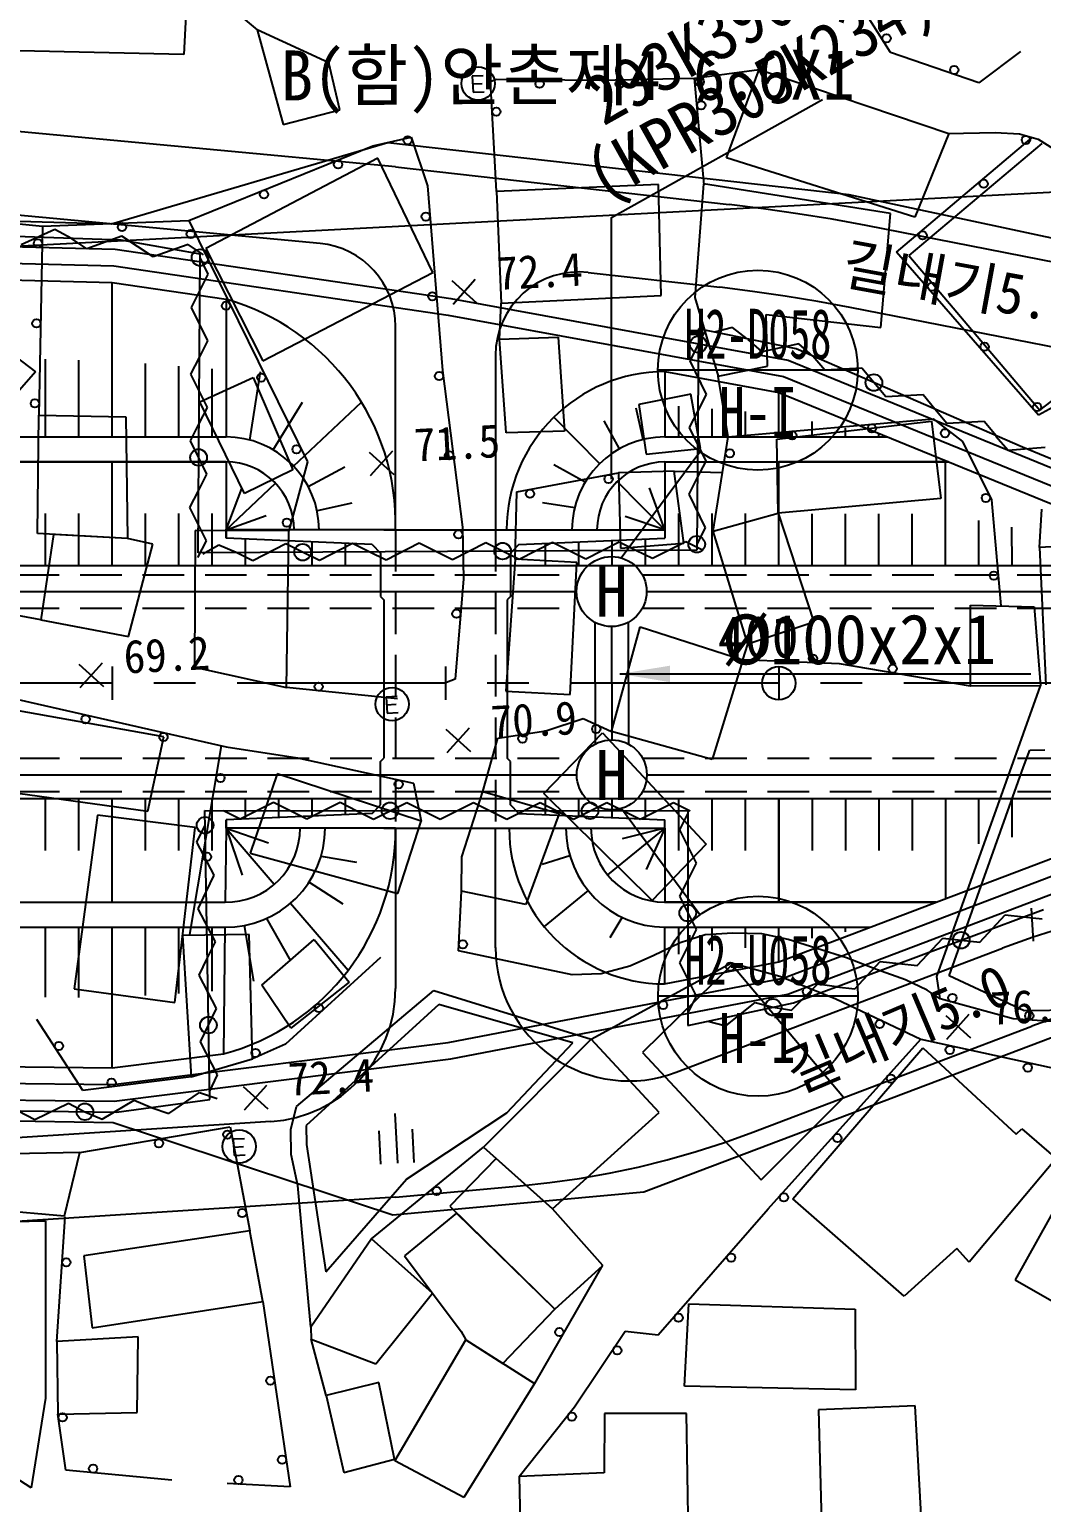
# Model space of a CAD drawing. Header units: millimetres. Extents: x 9574 to 10370, y 1103 to 1809.
# Drawn here: x 10113.5 to 10174.2, y 1423.1 to 1511.5 of the extents above; entities that cross this region are included whole.
import ezdxf
from ezdxf.enums import TextEntityAlignment as Align
from ezdxf.xclip import XClip

# ---------------------------------------------------------------- set-up
doc = ezdxf.new("R2010")
doc.units = ezdxf.units.MM
doc.header["$LTSCALE"] = 10
doc.header["$MEASUREMENT"] = 0
doc.header["$XCLIPFRAME"] = 2
doc.linetypes.add('CENTER', pattern=[2, 1.25, -0.25, 0.25, -0.25])
doc.linetypes.add('HIDDEN', pattern=[0.375, 0.25, -0.125])
for name, color, linetype in [('TN-MANH', 4, 'Continuous'), ('TZ-BASE', 253, 'Continuous'), ('TZ-CABL', 4, 'Continuous')]:
    doc.layers.add(name, color=color, linetype=linetype)
doc.styles.add('GR', font='GulimChe.ttf')
doc.styles.add('HANA', font='GulimChe.ttf')
doc.styles.get("Standard").update_dxf_attribs({"font": 'GulimChe.ttf'})
doc.linetypes.add('ZIGZAG', pattern='A,0.0001,-0.2,[131,ltypeshp.shx,S=0.2,R=0,X=-0.2,Y=0],-0.4,[131,ltypeshp.shx,S=0.2,R=180,X=0.2,Y=0],-0.2', length=0.8001)
doc.dimstyles.get("Standard").update_dxf_attribs({"dimtxt": 0.18, "dimasz": 0.18, "dimexe": 0.18, "dimexo": 0.0625, "dimgap": 0.09, "dimtad": 0, "dimtih": 1, "dimtoh": 1, "dimdec": 4, "dimzin": 0, "dimdsep": 46, "dimtxsty": 'Standard', "dimcen": 0.09, "dimadec": 0, "dimazin": 0, "dimtfac": 1, "dimtdec": 4, "dimtofl": 0, "dimtmove": 0, "dimatfit": 3, "dimfxl": 0, "dimtolj": 1, "dimtzin": 0, "dimarcsym": 0})

# ---------------------------------------------------------------- blocks, each defined once
blk = doc.blocks.new('JD-SDKSDK43SA')
at = {"layer": 'TZ-BASE'}
for p, q in [((506.711, 37.853, 80.776), (502.678, 44.218, 80.776)), ((464.235, 42.963, 73.199), (468.704, 39.207, 73.199)), ((464.518, 42.259, 72.941), (464.292, 37.738, 72.941)), ((280, 17.131), (700, 39.063)), ((468.704, 39.207, 73.199), (470.248, 33.529, 73.199)), ((472.99, 37.233, 73.199), (468.704, 39.207, 73.199)), ((477, 30.985), (409.243, 37.339)), ((464.292, 37.738, 72.941), (454.441, 37.955, 72.941)), ((473.666, 34.413, 73.199), (472.99, 37.233, 73.199)), ((512.003, 36.035, 80.776), (506.711, 37.853, 80.776)), ((514.513, 37.905, 80.776), (512.003, 36.035, 80.776)), ((482.263, 36.463, 72.847), (481.599, 36.428, 72.847)), ((481.599, 36.428, 72.847), (481.65, 35.466, 72.847)), ((482.705, 36.113, 79.732), (483.045, 36.251, 79.732)), ((483.045, 36.251, 79.732), (489.215, 36.195, 79.732)), ((489.215, 36.195, 79.732), (494.951, 36.323, 79.732)), ((494.951, 36.323, 79.732), (498.819, 36.829, 79.732)), ((495.526, 29.911, 77.853), (494.951, 36.323, 77.853)), ((496.872, 31.533, 79.732), (498.819, 36.829, 79.732)), ((498.819, 36.829, 79.732), (510.205, 32.998, 79.732)), ((482.205, 35.978, 72.847), (481.624, 35.947, 72.847)), ((481.65, 35.466, 72.847), (482.313, 35.501, 72.847)), ((483.058, 29.519, 79.732), (482.705, 36.113, 79.732)), ((470.248, 33.529, 73.199), (473.666, 34.413, 73.199)), ((472.467, 26.389), (403.412, 32.863)), ((475.647, 32.254, 72.396), (477.934, 32.764, 72.396)), ((477.934, 32.764, 72.396), (478.912, 29.846, 72.396)), ((507.066, 25.868, 80.002), (515.203, 32.756, 80.002)), ((510.205, 32.998, 79.732), (508.164, 27.979, 79.732)), ((510.148, 32.999, 80.346), (512.983, 33.051, 80.346)), ((512.983, 33.051, 80.346), (514.447, 32.982, 80.346)), ((514.447, 32.982, 80.346), (515.574, 32.645, 80.346)), ((476.537, 32.437), (459.955, 27.546)), ((476.537, 32.437), (459.955, 27.546)), ((464.587, 27.776, 72.396), (475.647, 32.254, 72.396)), ((504.222, 29.318), (476.537, 32.437)), ((504.222, 29.318), (476.537, 32.437)), ((515.789, 32.39, 82.01), (507.815, 25.669, 82.01)), ((515.574, 32.645, 80.346), (519.638, 30.086, 80.346)), ((475.934, 31.505, 76.809), (465.605, 26.098, 76.809)), ((479.229, 24.647, 76.809), (475.934, 31.505, 76.809)), ((477, 30.985), (497.03, 28.728)), ((508.164, 27.979, 79.732), (496.872, 31.533, 79.732)), ((478.912, 29.846, 72.396), (479.824, 18.778, 72.396)), ((492.786, 29.922, 76.186), (483.058, 29.519, 76.186)), ((483.058, 29.519, 76.186), (483.34, 22.819, 76.186)), ((492.938, 23.262, 76.186), (492.786, 29.922, 76.186)), ((495.493, 29.971, 78.249), (494.962, 23.142, 78.249)), ((506.697, 28.198, 78.249), (495.493, 29.971, 78.249)), ((539.335, 21.803), (504.222, 29.318)), ((539.335, 21.803), (504.222, 29.318)), ((446.192, 28.394, 71.394), (455.804, 27.44, 71.394)), ((459.955, 27.546), (439.954, 28.112)), ((459.955, 27.546), (439.954, 28.112)), ((455.804, 27.44, 71.394), (455.589, 16.079, 71.394)), ((455.804, 27.44, 71.952), (464.587, 27.776, 71.952)), ((464.587, 27.776, 71.952), (471.712, 13.28, 71.952)), ((541.378, 20.386), (505.253, 27.462)), ((506.122, 21.347, 78.249), (506.697, 28.198, 78.249)), ((440.112, 26.575), (460.171, 26.044)), ((456.562, 27.234), (454.527, 26.305)), ((457.543, 26.699), (456.562, 27.234)), ((458.475, 26.08), (457.543, 26.699)), ((460.582, 26.828), (458.475, 26.08)), ((461.513, 26.21), (460.582, 26.828)), ((445.504, 26.135, 70.083), (455.393, 18.697, 70.083)), ((460.171, 26.044), (480.324, 23.083)), ((462.445, 25.591), (461.513, 26.21)), ((464.552, 26.339), (462.445, 25.591)), ((465.483, 25.72), (464.552, 26.339)), ((465.605, 26.098, 76.809), (469.026, 19.352, 76.809)), ((515.595, 16.096, 80.002), (507.066, 25.868, 80.002)), ((507.815, 25.669, 82.01), (515.667, 16.393, 82.01)), ((440.055, 25.576), (460.085, 25.046)), ((460.085, 25.046), (480.162, 22.096)), ((465.76, 24.544), (465.267, 25.547)), ((439.999, 24.577), (459.999, 24.048)), ((459.999, 14.778), (459.999, 24.048)), ((459.999, 24.048), (466.829, 23.045)), ((465.253, 23.547), (465.76, 24.544)), ((469.026, 19.352, 76.809), (479.229, 24.647, 76.809)), ((480.376, 24.166, 72.417), (481.862, 22.828, 72.417)), ((480.45, 22.754, 72.417), (481.789, 24.24, 72.417)), ((488.56, 24.651), (496.47, 23.76)), ((464.746, 22.55), (465.253, 23.547)), ((466.829, 23.045), (466.829, 14.778)), ((480.324, 23.083), (500.564, 19.38)), ((483.34, 22.819, 76.186), (492.938, 23.262, 76.186)), ((494.962, 23.142, 78.249), (496.373, 18.429, 78.249)), ((465.732, 20.544), (464.746, 22.55)), ((483.246, 20.646, 75.197), (483.34, 22.819, 75.197)), ((499.325, 19.021, 78.249), (499.244, 22.136, 78.249)), ((499.244, 22.136, 78.249), (506.122, 21.347, 78.249)), ((545.828, 14.42), (504.292, 22.555)), ((477, 9.2), (477, 21.41)), ((480.162, 22.096), (500.281, 18.415)), ((497.226, 21.356), (496.147, 21.064)), ((498.107, 20.668), (497.226, 21.356)), ((465.225, 19.547), (465.732, 20.544)), ((483.246, 20.646, 75.197), (486.769, 20.759, 75.197)), ((483.65, 15.023, 75.197), (483.246, 20.646, 75.197)), ((486.769, 20.759, 75.197), (487.151, 15.136, 75.197)), ((495.168, 20.338), (494.661, 19.341)), ((495.168, 20.338), (495.61, 21.173)), ((499.012, 19.891), (498.165, 20.622)), ((501.196, 20.369), (499.012, 19.891)), ((502.043, 19.638), (501.196, 20.369)), ((523.65, 20.453, 80.002), (515.595, 16.096, 80.002)), ((464.719, 18.551), (465.225, 19.547)), ((483, 19.682), (483, 9.2)), ((502.76, 18.781), (502.043, 19.638)), ((515.667, 16.393, 82.01), (520.389, 19.998, 82.01)), ((455.393, 18.697, 70.083), (451.718, 14.494, 70.083)), ((455.999, 14.778), (455.999, 19.442)), ((457.999, 14.778), (457.999, 19.393)), ((461.999, 14.778), (461.999, 19.185)), ((463.999, 14.778), (463.999, 19.025)), ((465.999, 14.778), (465.999, 18.865)), ((468.87, 18.68), (468.244, 14.596)), ((479.824, 18.778, 72.396), (481.013, 9.372, 72.396)), ((493.169, 18.7), (493.169, 14.78)), ((493.169, 18.7), (499.999, 17.45)), ((494.661, 19.341), (495.646, 17.334)), ((496.373, 18.429, 78.249), (499.325, 19.021, 78.249)), ((500.564, 19.38), (520.452, 11.247)), ((504.993, 18.899), (502.76, 18.781)), ((505.71, 18.041), (504.993, 18.899)), ((465.705, 16.544), (464.719, 18.551)), ((465.263, 16.889, 71.479), (468.451, 18.347, 71.479)), ((468.451, 18.347, 71.479), (470.83, 12.799, 71.479)), ((496.972, 14.795, 78.249), (496.373, 18.429, 78.249)), ((500.281, 18.415), (520.226, 10.259)), ((506.427, 17.183), (505.71, 18.041)), ((467.944, 11.39, 71.479), (465.263, 16.889, 71.479)), ((469.658, 14.008), (471.416, 16.876)), ((470.885, 13.03), (474.956, 16.875)), ((494.725, 17.354, 75.713), (491.602, 16.735, 75.713)), ((495.305, 14.08, 75.713), (494.725, 17.354, 75.713)), ((495.646, 17.334), (495.139, 16.338)), ((499.999, 14.78), (499.999, 17.45)), ((499.999, 14.78), (499.999, 17.45)), ((499.999, 17.45), (520, 9.271)), ((508.66, 17.301), (506.427, 17.183)), ((509.377, 16.443), (508.66, 17.301)), ((455.516, 8.983, 71.394), (455.589, 16.079, 71.394)), ((455.589, 16.079, 71.394), (460.816, 15.978, 71.394)), ((460.816, 15.978, 71.394), (460.919, 8.693, 71.394)), ((465.198, 15.547), (465.705, 16.544)), ((489.255, 13.175), (486.504, 15.968)), ((491.869, 14.626), (491.448, 16.517)), ((491.602, 16.735, 75.713), (492.046, 13.737, 75.713)), ((493.999, 14.78), (493.999, 16.631)), ((495.139, 16.338), (494.631, 15.342)), ((495.999, 14.78), (495.999, 16.471)), ((497.999, 14.78), (497.999, 16.312)), ((510.094, 15.585), (509.377, 16.443)), ((464.691, 14.551), (465.198, 15.547)), ((487.151, 15.136, 75.197), (483.65, 15.023, 75.197)), ((490.446, 14.07), (489.531, 15.74)), ((494.631, 15.342), (495.617, 13.334)), ((496.972, 14.795, 77.767), (509.261, 15.866, 77.767)), ((499.89, 14.65, 77.239), (509.17, 15.73, 77.239)), ((501.999, 14.78), (501.999, 15.712)), ((503.999, 14.78), (503.999, 15.309)), ((509.17, 15.73, 77.239), (509.721, 11.079, 77.239)), ((509.261, 15.866, 77.767), (511.036, 14.515, 77.767)), ((512.327, 15.703), (510.094, 15.585)), ((513.044, 14.845), (512.327, 15.703)), ((430.006, 14.777), (466.829, 14.778)), ((465.677, 12.544), (464.691, 14.551)), ((493.169, 14.78), (506.529, 14.78)), ((496.065, 9.119, 77.767), (496.972, 14.795, 77.767)), ((499.962, 10.203, 77.239), (499.89, 14.65, 77.239)), ((505.999, 14.78), (505.999, 14.997)), ((511.036, 14.515, 77.767), (512.76, 11.013, 77.767)), ((513.765, 13.966), (513.027, 14.805)), ((466.829, 13.278), (430.009, 13.277)), ((430.009, 13.277), (466.829, 13.278)), ((460, 7.069), (459.999, 13.278)), ((466.829, 13.278), (466.83, 9.2)), ((471.712, 13.28, 71.952), (470.603, 9.138, 71.952)), ((475.42, 13.871, 71.493), (476.906, 12.532, 71.493)), ((475.494, 12.459, 71.493), (476.833, 13.945, 71.493)), ((492.046, 13.737, 75.713), (495.305, 14.08, 75.713)), ((493.169, 13.28), (499.999, 13.28)), ((493.169, 13.28), (493.17, 9.2)), ((495.617, 13.334), (495.109, 12.338)), ((500, 7.071), (499.999, 13.28)), ((500, 7.07), (499.999, 13.28)), ((510.196, 13.28), (499.999, 13.28)), ((499.999, 13.28), (510.196, 13.28)), ((510, 7.07), (509.999, 13.28)), ((515.995, 14.14), (513.765, 13.966)), ((465.17, 11.547), (465.677, 12.544)), ((470.83, 12.799, 71.479), (467.944, 11.39, 71.479)), ((471.759, 11.812), (473.951, 12.984)), ((484.29, 11.478, 74.424), (490.376, 12.619, 74.424)), ((488.384, 12.069), (486.506, 13.098)), ((493.727, 12.727, 75.283), (490.376, 12.619, 75.283)), ((490.376, 12.619, 75.283), (490.494, 8.107, 75.283)), ((493.727, 12.727, 75.283), (496.629, 12.649, 75.283)), ((494.313, 8.4, 75.283), (493.727, 12.727, 75.283)), ((464.664, 10.551), (465.17, 11.547)), ((466.83, 9.2), (469.795, 12)), ((466.83, 9.2), (467.781, 11.694)), ((493.17, 9.2), (490.307, 12.107)), ((493.17, 9.2), (492.251, 11.717)), ((495.109, 12.338), (494.602, 11.342)), ((474.368, 10.797), (472.289, 10.347)), ((484.19, 7.449, 74.424), (484.29, 11.478, 74.424)), ((485.82, 10.854), (487.756, 10.551)), ((494.602, 11.342), (495.587, 9.334)), ((509.721, 11.079, 77.239), (499.962, 10.203, 77.239)), ((512.76, 11.013, 77.767), (513.322, 4.638, 77.767)), ((456, 7.068), (455.999, 10.178)), ((458, 7.068), (457.999, 10.178)), ((462, 7.069), (461.999, 10.178)), ((464, 7.069), (463.999, 10.178)), ((465.65, 8.544), (464.664, 10.551)), ((466, 7.069), (465.999, 10.178)), ((466.83, 9.2), (469.228, 10.075)), ((493.17, 9.2), (490.784, 10.01)), ((494, 7.07), (493.999, 10.18)), ((496, 7.07), (495.999, 10.18)), ((496.065, 9.119, 77.767), (499.962, 10.203, 77.767)), ((498, 7.07), (497.999, 10.18)), ((499.962, 10.203, 77.767), (502.11, 3.659, 77.767)), ((502, 7.07), (501.999, 10.175)), ((504, 7.07), (503.999, 10.175)), ((506, 7.07), (505.999, 10.175)), ((508, 7.07), (507.999, 10.175)), ((512, 7.071), (511.999, 9.774)), ((515.645, 8.138, 79.409), (515.785, 10.447, 79.409)), ((460.919, 8.693, 71.394), (455.516, 8.983, 71.394)), ((456.474, 8.932, 71.394), (455.715, 3.807, 71.394)), ((460.919, 8.693, 71.394), (456.474, 8.932, 71.394)), ((464.97, 9.164, 71.952), (464.925, 0.972, 71.952)), ((470.603, 9.138, 71.952), (464.97, 9.164, 71.952)), ((477, 9.2), (466.83, 9.2)), ((466.83, 8.7), (466.83, 9.2)), ((466.83, 9.2), (466.83, 8.7)), ((470.461, -0.26, 71.952), (470.603, 9.138, 71.952)), ((476.3, 9.2), (483.7, 9.2)), ((481.013, 9.372, 72.396), (481.072, 6.257, 72.396)), ((483, 9.2), (493.17, 9.2)), ((493.17, 9.2), (493.17, 8.7)), ((495.587, 9.334), (495.08, 8.338)), ((498.146, 2.351, 77.767), (496.065, 9.119, 77.767)), ((514, 7.071), (513.999, 9.374)), ((462.433, 8.346, 71.394), (460.919, 8.693, 71.394)), ((460.965, 2.804, 71.394), (462.433, 8.346, 71.394)), ((465.143, 7.547), (465.65, 8.544)), ((466.402, 8.288), (465.429, 7.737)), ((467.426, 7.841), (466.402, 8.288)), ((475.6, 8.324), (466.83, 8.7)), ((468, 7.069), (468, 8.65)), ((470.424, 8.357), (468.429, 7.346)), ((471.426, 7.862), (470.424, 8.357)), ((472, 7.069), (472, 8.478)), ((474.424, 8.379), (472.429, 7.368)), ((474, 7.069), (474, 8.393)), ((475.426, 7.884), (474.424, 8.379)), ((475.6, 8.324), (476.1, 7.8)), ((478.424, 8.4), (476.429, 7.389)), ((479.426, 7.905), (478.424, 8.4)), ((482.423, 8.421), (480.429, 7.411)), ((483.426, 7.927), (482.423, 8.421)), ((484.399, 8.324), (483.9, 7.8)), ((484.399, 8.324), (493.17, 8.7)), ((486.423, 8.443), (484.429, 7.432)), ((486, 7.07), (486, 8.393)), ((487.426, 7.948), (486.423, 8.443)), ((488, 7.07), (488, 8.479)), ((490.423, 8.464), (488.429, 7.454)), ((490, 7.07), (490, 8.564)), ((491.426, 7.97), (490.423, 8.464)), ((490.494, 8.107, 75.283), (494.313, 8.4, 75.283)), ((492.429, 7.475), (491.426, 7.97)), ((492, 7.07), (492, 8.65)), ((494.423, 8.486), (492.429, 7.475)), ((495.426, 7.991), (494.423, 8.486)), ((520.839, 8.444, 79.409), (515.645, 8.138, 79.409)), ((515.645, 8.138, 79.409), (516.031, -0.107, 79.409)), ((280, 7.059), (700, 7.08)), ((468.429, 7.346), (467.426, 7.841)), ((472.429, 7.368), (471.426, 7.862)), ((476.429, 7.389), (475.426, 7.884)), ((480.429, 7.411), (479.426, 7.905)), ((484.429, 7.432), (483.426, 7.927)), ((484.19, 7.449, 74.424), (483.623, -0.477, 74.424)), ((487.872, 7.244, 74.424), (484.19, 7.449, 74.424)), ((488.429, 7.454), (487.426, 7.948)), ((487.476, -0.677, 74.424), (487.872, 7.244, 74.424)), ((455.715, 3.807, 71.394), (441.626, 6.415, 71.394)), ((481.072, 6.257, 72.396), (480.584, 0.247, 72.396)), ((476.1, 5.2), (476.3, 5)), ((483.9, 5.2), (483.7, 5)), ((511.503, -0.175, 77.724), (511.507, 4.683, 77.724)), ((511.507, 4.683, 77.724), (515.335, 4.589, 77.724)), ((515.335, 4.589, 77.724), (515.716, -0.151, 77.724)), ((455.715, 3.807, 71.394), (460.965, 2.804, 71.394)), ((502.11, 3.659, 77.767), (498.146, 2.351, 77.767)), ((489.962, -2.892, 75.154), (491.691, 3.388, 75.154)), ((491.691, 3.388, 75.154), (497.849, 1.397, 75.154)), ((497.849, 1.397, 75.154), (498.146, 2.351, 75.154)), ((457.996, 1.145, 69.172), (459.482, -0.194, 69.172)), ((458.07, -0.267, 69.172), (459.409, 1.219, 69.172)), ((460, 1), (460, -1)), ((464.925, 0.972, 71.952), (470.461, -0.26, 71.952)), ((480, 1), (480, -1)), ((497.849, 1.397, 75.154), (496.004, -4.584, 75.154)), ((503.644, 1.169, 75.154), (497.849, 1.397, 75.154)), ((500, 1), (500, -1)), ((500, 1), (500, -1)), ((511.503, -0.175, 75.154), (503.644, 1.169, 75.154)), ((448.685, 0.301, 73.263), (466.826, -3.828, 73.263)), ((480.584, 0.247, 72.396), (480.052, 0.04, 72.396)), ((477.111, -0.938, 71.952), (470.461, -0.26, 71.952)), ((477.104, -0.793, 70.784), (476.44, -0.828, 70.784)), ((476.44, -0.828, 70.784), (476.49, -1.789, 70.784)), ((483.623, -0.477, 74.424), (487.476, -0.677, 74.424)), ((509.484, -17.595, 77.724), (515.716, -0.151, 77.724)), ((515.716, -0.151, 77.724), (511.503, -0.175, 77.724)), ((463.099, -3.224, 71.651), (451.134, -1.084, 71.651)), ((477.046, -1.278, 70.784), (476.465, -1.308, 70.784)), ((476.49, -1.789, 70.784), (477.154, -1.755, 70.784)), ((486.016, -2.856, 74.867), (488.253, -2.111, 74.867)), ((488.253, -2.111, 74.867), (489.962, -2.892, 74.867)), ((462.14, -7.678, 71.651), (463.099, -3.224, 71.651)), ((480.022, -2.754, 70.934), (481.508, -4.092, 70.934)), ((480.095, -4.166, 70.934), (481.434, -2.68, 70.934)), ((482.231, -6.489, 74.867), (483.147, -3.297, 74.867)), ((483.147, -3.297, 74.867), (486.016, -2.856, 74.867)), ((485.91, -6.609, 74.961), (489.427, -2.97, 74.961)), ((489.427, -2.97, 74.961), (495.642, -9.667, 74.961)), ((496.004, -4.584, 75.154), (489.962, -2.892, 75.154)), ((464.646, -15.083, 71.115), (466.561, -3.767, 71.115)), ((466.826, -3.828, 73.263), (471.119, -4.469, 73.263)), ((514.682, -5.015, 77.101), (515.064, -4.015, 77.101)), ((515.064, -4.015, 77.101), (515.966, -3.992, 77.101)), ((471.119, -4.469, 73.263), (478.081, -6.008, 73.263)), ((476.1, -4.7), (476.3, -4.5)), ((483.9, -4.7), (483.7, -4.5)), ((510.235, -17.553, 77.101), (514.682, -5.015, 77.101)), ((450.317, -6.051, 71.651), (462.14, -7.678, 71.651)), ((469.886, -5.434, 73.263), (468.268, -10.206, 73.263)), ((478.537, -8.284, 73.263), (469.886, -5.434, 73.263)), ((478.081, -6.008, 73.263), (478.537, -8.284, 73.263)), ((700, -6.92), (280.001, -6.941)), ((456.001, -10.037), (456, -6.932)), ((458.001, -10.037), (458, -6.932)), ((460.001, -13.142), (460, -6.932)), ((462.001, -10.037), (462, -6.932)), ((464.001, -10.037), (464, -6.932)), ((466.001, -10.037), (466, -6.932)), ((468, -8.15), (468, -6.932)), ((470, -8.064), (470, -6.932)), ((472, -7.979), (472, -6.932)), ((474, -7.893), (474, -6.931)), ((480.978, -10.412, 74.867), (482.231, -6.489, 74.867)), ((482.231, -6.489, 74.867), (486.823, -7.81, 74.867)), ((492.397, -13.04, 74.961), (485.91, -6.609, 74.961)), ((486, -7.893), (486, -6.931)), ((488, -7.978), (488, -6.931)), ((490, -8.064), (490, -6.931)), ((492, -8.15), (492, -6.931)), ((494.001, -10.036), (494, -6.931)), ((496.001, -10.035), (496, -6.93)), ((498.001, -10.035), (498, -6.93)), ((500.001, -13.14), (500, -6.93)), ((500, -6.93), (500, -13.14)), ((502, -6.93), (502, -10.035)), ((504, -6.93), (504, -10.035)), ((506, -6.93), (506, -10.035)), ((508, -6.93), (508, -10.035)), ((510, -6.93), (510, -12.929)), ((512, -9.633), (512, -6.929)), ((514, -9.232), (514, -6.929)), ((459.115, -7.928, 72.318), (457.71, -18.348, 72.318)), ((464.982, -8.657, 72.318), (459.115, -7.928, 72.318)), ((466.674, -7.646), (467.674, -8.147)), ((475.601, -7.824), (466.83, -8.2)), ((467.674, -8.147), (469.675, -7.148)), ((469.675, -7.148), (470.674, -7.648)), ((470.674, -7.648), (471.674, -8.148)), ((471.674, -8.148), (473.675, -7.149)), ((473.675, -7.149), (474.674, -7.65)), ((474.674, -7.65), (475.674, -8.15)), ((475.601, -7.824), (476.1, -7.3)), ((475.674, -8.15), (477.675, -7.151)), ((477.675, -7.151), (478.674, -7.651)), ((478.674, -7.651), (479.674, -8.152)), ((479.674, -8.152), (481.675, -7.152)), ((481.675, -7.152), (482.674, -7.653)), ((482.674, -7.653), (483.674, -8.153)), ((483.674, -8.153), (485.675, -7.154)), ((484.399, -7.824), (483.9, -7.3)), ((484.399, -7.824), (493.17, -8.2)), ((486.823, -7.81, 74.867), (484.815, -13.28, 74.867)), ((485.675, -7.154), (486.674, -7.654)), ((486.674, -7.654), (487.674, -8.155)), ((487.674, -8.155), (489.675, -7.155)), ((489.675, -7.155), (490.674, -7.656)), ((490.674, -7.656), (491.674, -8.156)), ((491.674, -8.156), (493.675, -7.157)), ((493.675, -7.157), (494.674, -7.657)), ((494.541, -7.791), (494.04, -8.79)), ((463.75, -19.159, 72.318), (464.982, -8.657, 72.318)), ((465.084, -9.532), (465.567, -8.524)), ((466.83, -8.7), (466.778, -13.141)), ((466.83, -8.2), (466.83, -8.7)), ((466.83, -8.7), (466.83, -8.2)), ((477, -8.7), (466.83, -8.7)), ((466.83, -8.7), (469.723, -12.07)), ((466.83, -8.7), (469.367, -9.585)), ((466.83, -8.7), (467.794, -11.52)), ((476.3, -8.7), (483.7, -8.7)), ((477, -8.7), (477, -18.326)), ((477.144, -12.619, 73.263), (478.537, -8.284, 73.263)), ((483, -15.872), (483, -8.7)), ((483, -8.7), (493.17, -8.7)), ((493.17, -8.7), (489.723, -11.499)), ((493.17, -8.7), (490.605, -9.342)), ((493.17, -8.7), (492.048, -11.188)), ((493.17, -8.7), (493.153, -13.14)), ((493.17, -8.7), (493.17, -8.2)), ((494.04, -8.79), (495.039, -10.791)), ((466.118, -11.515), (465.084, -9.532)), ((495.642, -9.667, 74.961), (492.397, -13.04, 74.961)), ((500.001, -16.73), (520, -9.129)), ((468.268, -10.206, 73.263), (477.144, -12.619, 73.263)), ((472.528, -10.383), (474.658, -10.743)), ((480.958, -12.488, 74.867), (480.978, -10.412, 74.867)), ((485.805, -10.866), (487.458, -10.331)), ((500.275, -17.695), (520.214, -10.117)), ((495.039, -10.791), (494.539, -11.791)), ((500.549, -18.661), (520.428, -11.106)), ((465.635, -12.523), (466.118, -11.515)), ((471.814, -11.935), (473.832, -13.236)), ((494.539, -11.791), (494.038, -12.79)), ((430.057, -13.143), (466.778, -13.141)), ((465.152, -13.531), (465.635, -12.523)), ((470.701, -13.208), (474.156, -17.231)), ((480.771, -16.062, 74.867), (480.958, -12.488, 74.867)), ((484.815, -13.28, 74.867), (480.958, -12.488, 74.867)), ((488.559, -12.444), (485.913, -14.593)), ((500.001, -13.14), (493.153, -13.14)), ((493.153, -13.14), (500.001, -13.14)), ((494.038, -12.79), (495.037, -14.791)), ((509.448, -13.139), (500.001, -13.14)), ((500.001, -13.14), (509.448, -13.139)), ((466.186, -15.514), (465.152, -13.531)), ((469.256, -14.124), (470.693, -16.656)), ((489.881, -15.265), (490.608, -14.059)), ((512.062, -15.541), (513.584, -13.903)), ((513.584, -13.903), (514.696, -14.021)), ((514.696, -14.021), (515.808, -14.139)), ((515.282, -15.488, 76.843), (515.178, -13.491, 76.843)), ((430.06, -14.643), (466.761, -14.641)), ((456.001, -18.839), (456.001, -14.642)), ((458.001, -18.853), (458.001, -14.642)), ((460.001, -23.092), (460.001, -14.642)), ((462.001, -18.741), (462.001, -14.642)), ((464.001, -18.614), (464.001, -14.641)), ((466.001, -18.488), (466.001, -14.641)), ((466.761, -14.641), (466.673, -22.251)), ((467.924, -14.54), (468.484, -17.877)), ((493.147, -14.64), (493.134, -18.049)), ((493.147, -14.64), (500.001, -14.64)), ((494.001, -16.261), (494.001, -14.64)), ((495.037, -14.791), (494.537, -15.791)), ((497.251, -15.01, 74.867), (495.577, -15.097, 74.867)), ((496.001, -16.069), (496.001, -14.64)), ((498.993, -15.051, 74.867), (497.251, -15.01, 74.867)), ((498.001, -15.877), (498.001, -14.64)), ((500.001, -14.64), (505.501, -14.639)), ((500.001, -16.73), (500.001, -14.64)), ((500.001, -16.73), (500.001, -14.64)), ((502.001, -15.305), (502.001, -14.64)), ((504.001, -14.926), (504.001, -14.639)), ((468.223, -15.087, 73.457), (464.222, -15.135, 73.457)), ((464.222, -15.135, 73.457), (464.725, -23.626, 73.457)), ((465.703, -16.522), (466.186, -15.514)), ((468.417, -22.541, 73.457), (468.223, -15.087, 73.457)), ((468.968, -18.12, 73.156), (472.121, -15.372, 73.156)), ((472.121, -15.372, 73.156), (474.209, -17.941, 73.156)), ((494.085, -15.587, 74.867), (492.471, -16.359, 74.867)), ((493.842, -23.349), (513.42, -15.909)), ((494.537, -15.791), (494.036, -16.79)), ((495.577, -15.097, 74.867), (494.085, -15.587, 74.867)), ((500.571, -15.375, 74.867), (498.993, -15.051, 74.867)), ((502.282, -15.912, 74.867), (500.571, -15.375, 74.867)), ((504.06, -16.489, 74.867), (502.282, -15.912, 74.867)), ((508.315, -16.942), (509.838, -15.305)), ((509.838, -15.305), (510.95, -15.423)), ((510.95, -15.423), (512.062, -15.541)), ((465.22, -17.531), (465.703, -16.522)), ((476.095, -16.462, 73.457), (470.405, -21.661, 73.457)), ((485.049, -16.961, 74.867), (480.771, -16.062, 74.867)), ((488.744, -21.368, 75), (497.157, -16.776, 75)), ((492.471, -16.359, 74.867), (491.068, -16.976, 74.867)), ((493.134, -18.049), (500.001, -16.73)), ((494.036, -16.79), (495.035, -18.791)), ((497.157, -16.776, 75), (500.069, -17.581, 75)), ((505.862, -17.173, 74.867), (504.06, -16.489, 74.867)), ((504.569, -18.344), (506.092, -16.707)), ((506.092, -16.707), (507.203, -16.824)), ((466.254, -19.513), (465.22, -17.531)), ((487.6, -17.497, 74.867), (485.049, -16.961, 74.867)), ((489.34, -17.451, 74.867), (487.6, -17.497, 74.867)), ((491.068, -16.976, 74.867), (489.34, -17.451, 74.867)), ((497.184, -16.892, 78.808), (491.817, -22.17, 78.808)), ((503.883, -24.866, 78.808), (497.184, -16.892, 78.808)), ((500.069, -17.581, 75), (503.435, -18.934, 75)), ((507.598, -17.794, 74.867), (505.862, -17.173, 74.867)), ((507.203, -16.824), (508.315, -16.942)), ((509.69, -18.944, 77.724), (509.484, -17.595, 77.724)), ((514.739, -19.672, 77.101), (510.235, -17.553, 77.101)), ((457.71, -18.348, 72.318), (463.75, -19.159, 72.318)), ((470.712, -20.698, 73.156), (468.968, -18.12, 73.156)), ((474.209, -17.941, 73.156), (470.712, -20.698, 73.156)), ((471.061, -25.406, 75), (479.306, -18.443, 75)), ((479.306, -18.443, 75), (488.744, -21.368, 75)), ((480.158, -21.559), (500.275, -17.695)), ((500.765, -19.613), (502.352, -18.037)), ((502.352, -18.037), (503.458, -18.199)), ((503.457, -18.226), (504.569, -18.344)), ((508.903, -18.426, 74.867), (507.598, -17.794, 74.867)), ((509.69, -18.944, 74.867), (508.903, -18.426, 74.867)), ((479.608, -19.273, 73.277), (471.628, -26.552, 73.277)), ((487.642, -21.579, 73.277), (479.608, -19.273, 73.277)), ((480.315, -22.547), (500.549, -18.661)), ((521.499, -19.338), (491.91, -30.546)), ((521.499, -19.338), (491.91, -30.546)), ((495.035, -18.791), (494.535, -19.791)), ((496.83, -20.569), (498.576, -19.172)), ((498.576, -19.172), (499.659, -19.451)), ((503.435, -18.934, 75), (508.529, -21.36, 75)), ((514.064, -20.141, 74.867), (509.69, -18.944, 74.867)), ((458.225, -24.449, 73.457), (455.471, -20.179, 73.457)), ((465.771, -20.522), (466.254, -19.513)), ((495.748, -20.29), (496.83, -20.569)), ((499.659, -19.451), (500.765, -19.613)), ((510.023, -19.945, 76.285), (511.509, -21.283, 76.285)), ((510.097, -21.357, 76.285), (511.435, -19.871, 76.285)), ((520.934, -20.629, 74.867), (514.064, -20.141, 74.867)), ((518.586, -19.615, 77.101), (514.739, -19.672, 77.101)), ((465.288, -21.53), (465.771, -20.522)), ((498.435, -26.953), (515.196, -20.583)), ((460.057, -24.093), (480.158, -21.559)), ((466.321, -23.513), (465.288, -21.53)), ((470.405, -21.661, 73.457), (468.417, -22.541, 73.457)), ((488.744, -21.368, 77.755), (482.27, -27.835, 77.755)), ((483.688, -25.787, 73.277), (487.642, -21.579, 73.277)), ((492.814, -25.755, 77.755), (488.744, -21.368, 77.755)), ((499.357, -31.55, 80.785), (508.529, -21.36, 80.785)), ((500.838, -30.943, 80.871), (508.643, -21.883, 80.871)), ((508.529, -21.36, 80.785), (519.873, -23.848, 80.785)), ((508.643, -21.883, 80.871), (514.259, -27.069, 80.871)), ((440.001, -22.813), (460.001, -23.092)), ((460.001, -23.092), (466.673, -22.251)), ((460.113, -25.093), (480.315, -22.547)), ((464.725, -23.626, 73.457), (468.417, -22.541, 73.457)), ((491.817, -22.17, 78.808), (498.938, -29.81, 78.808)), ((440.064, -23.814), (460.057, -24.093)), ((464.725, -23.626, 73.457), (458.225, -24.449, 73.457)), ((465.839, -24.521), (466.321, -23.513)), ((463.396, -25.821), (465.242, -24.558)), ((465.242, -24.558), (466.301, -24.917)), ((467.853, -24.199, 72.374), (469.339, -25.537, 72.374)), ((467.927, -25.611, 72.374), (469.266, -24.125, 72.374)), ((440.128, -24.815), (460.113, -25.093)), ((455.351, -26.177), (457.365, -25.206)), ((457.365, -25.206), (458.357, -25.72)), ((459.387, -26.156), (461.32, -25.031)), ((461.32, -25.031), (462.349, -25.467)), ((462.338, -25.461), (463.396, -25.821)), ((470.711, -26.79, 75), (471.061, -25.406, 75)), ((498.938, -29.81, 78.808), (503.883, -24.866, 78.808)), ((460.044, -26.384), (440.043, -26.058)), ((460.044, -26.384), (440.043, -26.058)), ((469.513, -26.31), (444.961, -27.887)), ((454.358, -25.663), (455.351, -26.177)), ((458.357, -25.72), (459.387, -26.156)), ((476.831, -31.933), (460.044, -26.384)), ((476.831, -31.933), (460.044, -26.384)), ((476.965, -25.816, 73.427), (477.122, -28.812, 73.427)), ((477.665, -29.77, 73.277), (483.688, -25.787, 73.277)), ((486.429, -31.554, 77.755), (492.814, -25.755, 77.755)), ((458.05, -28.163, 73.07), (467.073, -26.627, 73.07)), ((467.073, -26.627, 73.07), (468.255, -32.865, 73.07)), ((467.928, -27.34, 72.804), (467.264, -27.374, 72.804)), ((467.264, -27.374, 72.804), (467.314, -28.336, 72.804)), ((470.728, -28.294, 75), (470.711, -26.79, 75)), ((471.628, -26.552, 73.277), (471.658, -27.69, 73.277)), ((476.123, -28.864, 73.427), (476.019, -26.867, 73.427)), ((478.12, -28.759, 73.427), (478.016, -26.762, 73.427)), ((514.259, -27.069, 80.871), (514.595, -26.738, 80.871)), ((514.595, -26.738, 80.871), (516.641, -28.533, 80.871)), ((458.05, -28.163, 73.07), (451.476, -28.291, 73.07)), ((457.139, -31.971, 73.07), (458.05, -28.163, 73.07)), ((467.87, -27.825, 72.804), (467.289, -27.855, 72.804)), ((471.658, -27.69, 73.277), (472.824, -35.334, 73.277)), ((475.555, -33.342, 76.53), (482.27, -27.835, 76.53)), ((482.27, -27.835, 77.755), (486.429, -31.554, 77.755)), ((467.314, -28.336, 72.804), (467.978, -28.301, 72.804)), ((471.142, -30.154, 75), (470.728, -28.294, 75)), ((483.04, -28.524, 77.755), (480.256, -31.392, 77.755)), ((486.429, -31.554, 77.755), (483.04, -28.524, 77.755)), ((516.641, -28.533, 80.871), (511.428, -34.753, 80.871)), ((472.824, -35.334, 73.277), (477.665, -29.77, 73.277)), ((477, -30.839), (445.676, -32.851)), ((471.909, -38.638, 75), (471.142, -30.154, 75)), ((491.91, -30.546), (476.831, -31.933)), ((491.91, -30.546), (476.831, -31.933)), ((477, -30.839), (484.482, -30.167)), ((507.525, -36.788, 80.871), (500.838, -30.943, 80.871)), ((516.902, -30.922, 80.828), (514.191, -35.807, 80.828)), ((451.321, -31.456, 73.07), (457.139, -31.971, 73.07)), ((480.669, -31.797, 77.088), (477.538, -34.364, 77.088)), ((480.256, -31.392, 77.755), (486.564, -37.569, 77.755)), ((486.564, -37.569, 77.088), (480.669, -31.797, 77.088)), ((489.441, -34.937, 77.755), (486.429, -31.554, 77.755)), ((492.761, -39.115, 80.785), (499.357, -31.55, 80.785)), ((451.037, -32.353, 70.698), (456, -32.267, 70.698)), ((456, -32.267, 70.698), (455.997, -42.906, 70.698)), ((456.669, -39.507, 75.24), (457.176, -32.021, 75.24)), ((468.255, -32.865, 74.703), (458.298, -34.37, 74.703)), ((469.031, -37.101, 74.703), (468.255, -32.865, 74.703)), ((475.555, -33.342, 76.53), (471.909, -38.638, 76.53)), ((479.22, -36.603, 76.53), (475.555, -33.342, 76.53)), ((458.298, -34.37, 74.703), (458.796, -38.678, 74.703)), ((477.538, -34.364, 77.088), (480.945, -38.898, 77.088)), ((510.697, -33.933, 80.871), (507.525, -36.788, 80.871)), ((511.428, -34.753, 80.871), (510.697, -33.933, 80.871)), ((489.428, -34.924, 76.745), (485.347, -42.03, 76.745)), ((486.564, -37.569, 77.755), (489.441, -34.937, 77.755)), ((514.191, -35.807, 80.828), (517.66, -37.781, 80.828)), ((458.796, -38.678, 74.703), (469.031, -37.101, 74.703)), ((469.031, -37.101, 74.703), (470.686, -48.221, 74.703)), ((475.815, -40.858, 76.53), (479.22, -36.603, 76.53)), ((483.45, -40.825, 77.088), (486.564, -37.569, 77.088)), ((494.337, -42.183, 78.722), (494.596, -37.254, 78.722)), ((494.596, -37.254, 78.722), (504.579, -37.575, 78.722)), ((504.579, -37.575, 78.722), (504.597, -42.411, 78.722)), ((471.909, -38.638, 76.53), (471.928, -39.369, 76.53)), ((480.945, -38.898, 77.088), (481.216, -39.407, 77.088)), ((487.736, -43.437, 80.785), (490.778, -38.887, 80.785)), ((490.778, -38.887, 80.785), (492.761, -39.115, 80.785)), ((461.563, -39.229, 75.24), (456.669, -39.507, 75.24)), ((456.669, -39.507, 75.24), (456.739, -43.869, 75.24)), ((461.487, -43.767, 75.24), (461.563, -39.229, 75.24)), ((471.928, -39.369, 76.53), (475.815, -40.858, 76.53)), ((472.844, -42.749, 76.53), (471.928, -39.369, 76.53)), ((476.955, -46.677, 76.745), (481.216, -39.407, 76.745)), ((481.216, -39.407, 77.088), (483.45, -40.825, 77.088)), ((481.216, -39.407, 76.745), (485.347, -42.03, 76.745)), ((475.994, -41.971, 76.53), (472.844, -42.749, 76.53)), ((476.931, -46.57, 76.53), (475.994, -41.971, 76.53)), ((485.347, -42.03, 76.745), (481.096, -48.869, 76.745)), ((504.597, -42.411, 78.722), (494.337, -42.183, 78.722)), ((455.997, -42.906, 70.698), (455.126, -48.281, 70.698)), ((472.844, -42.749, 76.53), (473.899, -47.379, 76.53)), ((456.739, -43.869, 75.24), (461.487, -43.767, 75.24)), ((457.206, -47.238, 75.24), (456.739, -43.869, 75.24)), ((484.417, -47.601, 80.785), (487.736, -43.437, 80.785)), ((489.543, -43.834, 77.927), (489.528, -47.382, 77.927)), ((494.466, -43.835, 77.927), (489.543, -43.834, 77.927)), ((494.587, -51.786, 77.927), (494.466, -43.835, 77.927)), ((508.191, -43.371, 78.851), (502.393, -43.608, 78.851)), ((502.393, -43.608, 78.851), (502.587, -51.062, 78.851)), ((508.595, -50.648, 78.851), (508.191, -43.371, 78.851)), ((473.899, -47.379, 76.53), (476.931, -46.57, 76.53)), ((481.096, -48.869, 76.745), (476.955, -46.677, 76.745)), ((455.126, -48.281, 70.698), (454.164, -47.661, 70.698)), ((463.583, -47.826, 75.24), (457.206, -47.238, 75.24)), ((489.528, -47.382, 77.927), (484.417, -47.601, 77.927)), ((484.417, -47.601, 77.927), (484.517, -52.241, 77.927)), ((470.686, -48.221, 74.703), (466.899, -48.04, 74.703))]:
    blk.add_line(p, q, dxfattribs=at)
at = {"layer": 'TZ-BASE', "ltscale": 0.2}
for p, q in [((460.524, 26.593), (440.678, 27.296)), ((465.268, 25.745), (460.524, 26.593)), ((465.145, 7.829), (465.268, 25.745)), ((495.175, 21.26), (495.077, 7.989)), ((501.039, 20.076), (495.175, 21.26)), ((514.623, 14.157), (501.039, 20.076)), ((520.85, 11.628), (514.623, 14.157)), ((495.077, 7.989), (465.145, 7.829)), ((465.846, -24.98), (465.552, -7.646)), ((465.552, -7.646), (494.541, -7.657)), ((494.541, -7.657), (494.534, -20.55)), ((500.888, -19.187), (515.894, -13.573)), ((494.534, -20.55), (500.888, -19.187)), ((440.012, -25.457), (460.255, -25.747)), ((460.255, -25.747), (465.846, -24.98))]:
    blk.add_line(p, q, dxfattribs=at)
at = {"layer": 'TZ-BASE', "linetype": 'HIDDEN'}
for p, q in [((477, 9.2), (477, -8.7)), ((483, 9.2), (483, -8.7))]:
    blk.add_line(p, q, dxfattribs=at)
at = {"layer": 'TZ-BASE', "linetype": 'Continuous'}
for p, q in [((476.1, 7.8), (476.1, 5.2)), ((483.9, 7.8), (483.9, 5.2)), ((476.3, 5), (476.3, -4.5)), ((483.7, 5), (483.7, -4.5)), ((476.1, -7.3), (476.1, -4.7)), ((483.9, -7.3), (483.9, -4.7))]:
    blk.add_line(p, q, dxfattribs=at)
at = {"layer": 'TZ-BASE', "linetype": 'CENTER', "flags": 128}
blk.add_lwpolyline([(700, 0), (280, 0), (0, 0)], dxfattribs=at)
at = {"layer": 'TZ-BASE'}
for centre, radius in [((506.467, 38.704, 80.776), 0.25), ((481.955, 35.998, 72.847), 1), ((495.261, 36.09, 76.186), 0.25), ((510.529, 36.804, 80.776), 0.25), ((485.647, 35.979, 76.186), 0.25), ((490.455, 35.974, 76.186), 0.25), ((483.051, 34.301, 76.186), 0.25), ((495.348, 34.689, 77.853), 0.25), ((477.729, 32.591, 72.396), 0.25), ((514.83, 32.608, 80.346), 0.25), ((473.555, 31.138, 72.396), 0.25), ((512.3, 29.973, 80.002), 0.25), ((469.106, 29.337, 72.396), 0.25), ((460.585, 27.374, 71.952), 0.25), ((478.814, 28.01, 72.396), 0.25), ((455.536, 26.391, 71.394), 0.25), ((464.71, 26.96, 71.952), 0.25), ((508.636, 26.871, 80.002), 0.25), ((465.267, 25.547), 0.5), ((509.196, 23.807, 80.002), 0.25), ((479.208, 23.226, 72.396), 0.25), ((466.828, 22.653, 71.952), 0.25), ((455.445, 21.592, 71.394), 0.25), ((495.168, 20.338), 0.5), ((512.352, 20.19, 80.002), 0.25), ((468.945, 18.345, 71.952), 0.25), ((479.616, 18.433, 72.396), 0.25), ((505.71, 18.041), 0.5), ((455.354, 16.793, 71.394), 0.25), ((515.508, 16.574, 80.002), 0.25), ((500.806, 14.879, 77.767), 0.25), ((505.588, 15.296, 77.767), 0.25), ((509.979, 15.007, 77.767), 0.25), ((471.063, 14.037, 71.952), 0.25), ((465.184, 13.547), 0.5), ((480.219, 13.671, 72.396), 0.25), ((497.064, 13.795, 77.767), 0.25), ((489.786, 12.255, 74.424), 0.25), ((485.069, 11.371, 74.424), 0.25), ((512.43, 11.121, 77.767), 0.25), ((470.48, 9.641, 71.952), 0.25), ((480.772, 8.932, 72.396), 0.25), ((471.426, 7.862), 0.5), ((483.426, 7.927), 0.5), ((495.08, 8.338), 0.5), ((512.912, 6.452, 77.767), 0.25), ((480.653, 4.165, 72.396), 0.25), ((500, 0), 1), ((502.053, 1.481, 75.154), 0.25), ((506.838, 0.875, 75.154), 0.25), ((472.386, -0.206, 71.952), 0.25), ((476.795, -1.258, 70.784), 1), ((458.394, -2.164, 73.263), 0.25), ((489.045, -2.746, 75.154), 0.25), ((463.074, -3.229, 73.263), 0.25), ((484.614, -3.323, 75.154), 0.25), ((466.489, -5.683, 71.115), 0.25), ((477.186, -6.065, 73.263), 0.25), ((476.674, -7.65), 0.5), ((488.674, -7.655), 0.5), ((465.567, -8.524), 0.5), ((465.688, -10.416, 71.115), 0.25), ((494.538, -13.791), 0.5), ((510.95, -15.423), 0.5), ((481.04, -15.673, 74.867), 0.25), ((497.08, -17.014, 75), 0.25), ((501.691, -18.501, 77.755), 0.25), ((472.402, -19.499, 73.457), 0.25), ((493.062, -19.313, 77.755), 0.25), ((499.659, -19.451), 0.5), ((510.422, -18.886, 74.867), 0.25), ((465.771, -20.522), 0.5), ((506.055, -20.457, 77.755), 0.25), ((515.035, -19.961, 74.867), 0.25), ((456.796, -21.774, 73.457), 0.25), ((468.597, -22.189, 73.457), 0.25), ((510.263, -22.007, 77.927), 0.25), ((514.945, -23.067, 77.927), 0.25), ((459.957, -23.979, 73.457), 0.25), ((506.73, -23.73, 77.927), 0.25), ((458.357, -25.72), 0.5), ((462.799, -27.607, 73.07), 0.25), ((467.619, -27.805, 72.804), 1), ((466.907, -27.088, 73.07), 0.25), ((503.519, -27.298, 77.927), 0.25), ((479.468, -30.475, 77.755), 0.25), ((500.307, -30.865, 77.927), 0.25), ((467.801, -31.804, 73.07), 0.25), ((497.142, -34.469, 77.927), 0.25), ((457.24, -34.759, 75.24), 0.25), ((493.988, -38.087, 77.927), 0.25), ((486.834, -38.941, 76.745), 0.25), ((490.305, -40.041, 77.927), 0.25), ((469.488, -41.861, 74.703), 0.25), ((457.017, -44.063, 75.24), 0.25), ((487.588, -44.022, 77.927), 0.25), ((470.195, -46.608, 74.703), 0.25), ((458.851, -47.14, 75.24), 0.25), ((467.569, -47.823, 74.703), 0.25)]:
    blk.add_circle(centre, radius, dxfattribs=at)
for centre, radius, start, end in [((485.551, -73.127), 102.5, 78.91831, 83.57029), ((472, 21.41), 5, 0, 84.64339), ((488, 19.682), 5, 83.57029, 180), ((463.02, 9.588), 13.985, 358.40909, 74.19309), ((485.551, -73.127), 97.5, 78.91831, 83.57029), ((493.17, 9.2), 9.5, 90.00136, 180.00136), ((466.83, 9.2), 5.579, 0.00136, 90.00136), ((493.17, 9.2), 5.579, 90.00136, 180.00136), ((466.83, 9.2), 4.079, 0.00136, 90.00136), ((493.17, 9.2), 4.079, 90.00136, 180.00136), ((463.074, -8.797), 13.926, 284.97654, 0.40023), ((466.83, -8.7), 5.941, 269.3355, 0.00136), ((466.83, -8.7), 4.441, 269.3355, 0.00136), ((493.17, -8.7), 9.349, 180.00136, 269.77648), ((493.17, -8.7), 5.94, 180.00136, 269.77648), ((493.17, -8.7), 4.44, 180.00136, 269.77648), ((532.071, -64.984), 52.5, 93.57921, 110.80967), ((491, -15.871), 8, 180.00273, 290.80967), ((532.071, -64.984), 47.5, 93.57921, 110.80967), ((469, -18.326), 8, 273.67541, 0), ((479.784, 22.123), 52.5, 275.13451, 290.80967)]:
    blk.add_arc(centre, radius, start, end, dxfattribs=at)
at = {"layer": 'TZ-BASE', "style": 'HANA'}
for s, height, rotation, p in [('B(함)안촌제4 6.0X1', 3, 0.08912, (470.11, 34.973, 60.599)), ('길내기5.0', 2.5, 349.68306, (503.65, 24.019)), ('72.4', 2, 2.9893, (483.117, 23.601, 72.417)), ('71.5', 2, 2.9893, (478.161, 13.306, 71.493)), ('69.2', 2, 2.9893, (460.737, 0.58, 69.172)), ('70.9', 2, 2.9893, (482.762, -3.319, 70.934)), ('길내기5.0', 2.5, 23.00464, (501.059, -24.662)), ('76.3', 2, 2.9893, (512.763, -20.51, 76.285)), ('72.4', 2, 2.9893, (470.594, -24.764, 72.374))]:
    blk.add_text(s, height=height, rotation=rotation, dxfattribs=at).set_placement(p)
blk.add_text('400', height=2.5, dxfattribs=at).set_placement((496.346, 1.539))

msp = doc.modelspace()

# ---------------------------------------------------------------- linework, layer by layer
at = {"layer": 'TN-MANH'}
for centre in [(10148.442, 1477.759, -59.377), (10148.452, 1466.759, -59.377)]:
    msp.add_circle(centre, 2.1, dxfattribs=at)
at = {"layer": 'TZ-BASE'}
for p, q in [((10163.22, 1491.046, -59.377), (10151.22, 1491.046, -59.377)), ((10149.02, 1479.778, -59.377), (10153.747, 1486.153, -59.377)), ((10149.03, 1464.74, -59.377), (10153.757, 1458.366, -59.377)), ((10163.23, 1453.473, -59.377), (10151.23, 1453.473, -59.377))]:
    msp.add_line(p, q, dxfattribs=at)
at = {"layer": 'TZ-BASE', "elevation": -59.377, "flags": 128}
msp.add_lwpolyline([(10148.442, 1484.509), (10148.442, 1500.212), (10161.102, 1507.298)], dxfattribs=at)
at = {"layer": 'TZ-BASE'}
for centre in [(10157.22, 1491.046, -59.377), (10157.23, 1453.473, -59.377)]:
    msp.add_circle(centre, 6, dxfattribs=at)
at = {"layer": 'TZ-CABL', "linetype": 'HIDDEN', "elevation": -59.377}
for points in [[(10000.289, 1478.759), (10146.596, 1478.759)], [(10150.289, 1478.759), (10296.611, 1478.759)], [(10000.542, 1477.759), (10146.342, 1477.759)], [(10150.542, 1477.759), (10296.357, 1477.759)], [(10000.289, 1476.759), (10146.596, 1476.759)], [(10150.289, 1476.759), (10296.611, 1476.759)], [(10000.299, 1467.759), (10146.606, 1467.759)], [(10150.299, 1467.759), (10296.62, 1467.759)], [(10000.552, 1466.759), (10146.352, 1466.759)], [(10150.552, 1466.759), (10296.367, 1466.759)], [(10000.299, 1465.759), (10146.606, 1465.759)], [(10150.299, 1465.759), (10296.62, 1465.759)]]:
    msp.add_lwpolyline(points, dxfattribs=at)
at = {"layer": 'TZ-CABL', "linetype": 'ZIGZAG', "ltscale": 0.5, "elevation": -59.377}
for points in [[(10000.542, 1477.759), (10146.342, 1477.759)], [(10150.542, 1477.759), (10296.357, 1477.759)], [(10148.442, 1475.659), (10148.448, 1468.859)], [(10000.552, 1466.759), (10146.352, 1466.759)], [(10150.552, 1466.759), (10296.367, 1466.759)]]:
    msp.add_lwpolyline(points, dxfattribs=at)
at = {"layer": 'TZ-CABL', "elevation": -59.377}
for points in [[(10147.442, 1475.912), (10147.449, 1468.605)], [(10149.442, 1475.914), (10149.449, 1468.607)]]:
    msp.add_lwpolyline(points, dxfattribs=at)

# ---------------------------------------------------------------- block references
at = {"layer": 'TZ-BASE'}
ref = msp.add_blockref('JD-SDKSDK43SA', (9658.474, 1472.259, -59.377), dxfattribs=at)
XClip(ref).set_block_clipping_path([(-0.0310036678, 75), (699.9999999929, 75.0000000632), (699.9999999987, -74.9999999368), (0.0310036678, -75)])

# ---------------------------------------------------------------- texts
at = {"layer": 'TN-MANH', "linetype": 'ByBlock', "style": 'GR'}
for p in [(10148.442, 1477.759, -59.377), (10148.452, 1466.759, -59.377)]:
    msp.add_text('H', height=3, dxfattribs=at).set_placement(p, align=Align.MIDDLE)
at = {"layer": 'TZ-BASE', "style": 'GR'}
for s, p in [('293K390', (10147.934, 1505.664, -59.377)), ('(KPR305K234)', (10147.934, 1501.073, -59.377))]:
    msp.add_text(s, height=3, rotation=29.23871, dxfattribs=at).set_placement(p)
for s, width, p in [('H2-D058', 0.65, (10157.22, 1493.206, -59.377)), ('H-I', 0.8, (10157.22, 1488.546, -59.377)), ('H2-U058', 0.65, (10157.22, 1455.633, -59.377)), ('H-I', 0.8, (10157.22, 1450.973, -59.377))]:
    msp.add_text(s, height=3, dxfattribs=dict(at, width=width)).set_placement(p, align=Align.MIDDLE)
at = {"layer": 'TZ-BASE'}
msp.add_text('Ø100x2x1', height=3, rotation=0.05182, dxfattribs=at).set_placement((10163.294, 1474.895, -59.377), align=Align.MIDDLE)

# ---------------------------------------------------------------- leaders
msp.add_leader([(10148.942, 1472.818, -59.377), (10173.599, 1472.818, -59.377)], dimstyle='Standard', override={"dimtxt": 3, "dimasz": 3, "dimexe": 2, "dimexo": 3, "dimgap": 1, "dimtad": 0, "dimtih": 0, "dimcen": 1, "dimaunit": 1, "dimadec": 8, "dimtix": 1, "dimtofl": 1, "dimtmove": 2, "dimtvp": 2}, dxfattribs=at)

doc.saveas('drawing.dxf')
